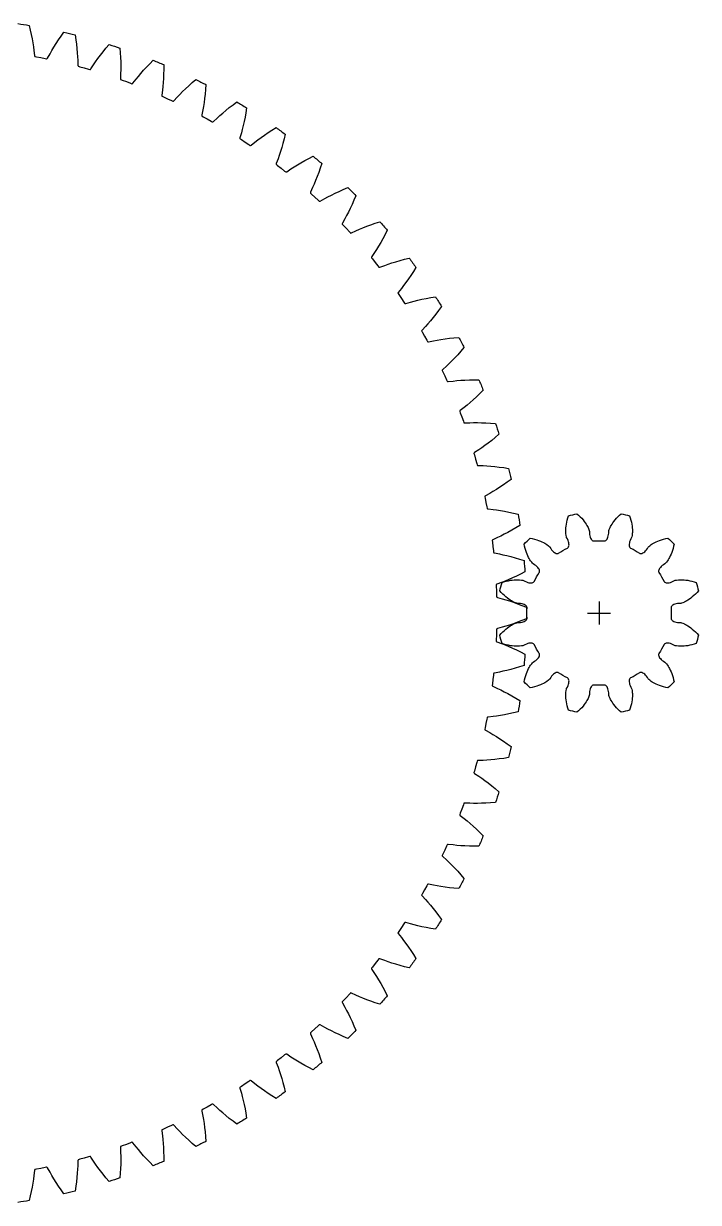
# Model space of a CAD drawing. Extents: x -178 to 229, y 218 to 573.
# Drawn here: x 27.8 to 228.8, y 220.2 to 571.5 of the extents above; entities that cross this region are included whole.
import ezdxf

# ---------------------------------------------------------------- set-up
doc = ezdxf.new("R2010")
doc.units = 0
doc.layers.get('0').update_dxf_attribs({"linetype": 'CONTINUOUS'})

msp = doc.modelspace()

# ---------------------------------------------------------------- linework, layer by layer
at = {"color": 7}
for points in [[(29.447877, 570.969321), (29.782385, 569.565795), (30.074361, 568.215867), (30.323357, 566.935642), (30.533744, 565.718443), (30.70833, 564.564899), (30.848701, 563.485155), (31.015662, 561.997548), (31.072468, 561.828405), (31.108269, 561.772166), (31.148436, 561.73489), (31.192629, 561.716748), (31.620776, 561.636244), (32.924976, 561.381552), (34.227359, 561.11776), (34.653726, 561.028298), (34.701518, 561.028188), (34.752882, 561.04718), (34.807477, 561.085448), (34.924689, 561.219951), (35.648221, 562.530427), (36.191106, 563.474262), (36.793851, 564.473184), (37.454037, 565.517215), (38.173994, 566.604701), (38.960338, 567.74014), (39.806491, 568.908818)], [(43.096276, 568.11901), (43.319646, 566.693567), (43.504805, 565.32489), (43.652575, 564.029078), (43.76684, 562.799123), (43.850377, 561.635437), (43.905595, 560.548008), (43.955315, 559.051888), (43.998685, 558.878805), (44.029951, 558.819901), (44.067057, 558.779592), (44.10969, 558.758049), (44.530201, 558.644181), (45.810397, 558.28796), (47.088067, 557.922787), (47.506101, 557.80016), (47.553723, 557.796192), (47.606419, 557.811216), (47.663849, 557.84509), (47.791266, 557.969984), (48.615387, 559.219651), (49.230653, 560.117984), (49.909913, 561.066535), (50.649979, 562.055551), (51.453039, 563.083197), (52.326044, 564.153439), (53.261281, 565.252127)], [(56.478959, 564.20664), (56.589794, 562.768064), (56.667009, 561.38908), (56.712675, 560.085669), (56.729967, 558.850541), (56.72203, 557.683886), (56.691756, 556.595476), (56.623951, 555.100069), (56.653601, 554.924122), (56.680247, 554.862951), (56.714093, 554.819864), (56.754883, 554.794919), (57.165164, 554.648425), (58.413465, 554.192858), (59.658548, 553.728566), (60.065671, 553.573511), (60.112839, 553.565857), (60.166556, 553.576629), (60.22648, 553.605882), (60.363308, 553.720402), (61.282938, 554.901558), (61.966787, 555.748851), (62.718376, 556.641185), (63.533758, 557.569083), (64.41497, 558.530557), (65.369255, 559.529004), (66.387811, 560.550927)], [(69.513542, 559.256206), (69.511161, 557.81337), (69.479923, 556.432581), (69.423173, 555.129606), (69.343605, 553.896918), (69.24408, 552.73449), (69.128512, 551.651809), (68.94358, 550.166331), (68.959454, 549.988599), (68.981281, 549.925528), (69.01164, 549.879919), (69.050361, 549.851856), (69.447883, 549.673613), (70.656592, 549.12151), (71.861409, 548.560962), (72.25511, 548.374442), (72.301542, 548.363104), (72.355938, 548.369623), (72.41796, 548.394001), (72.563349, 548.497437), (73.572814, 549.602798), (74.321035, 550.393823), (75.140321, 551.224436), (76.025989, 552.085501), (76.979923, 552.974871), (78.009602, 553.895368), (79.105197, 554.834227)], [(82.119708, 553.298256), (82.004139, 551.860054), (81.864675, 550.485971), (81.705878, 549.191463), (81.529847, 547.968822), (81.339444, 546.817783), (81.139289, 545.747507), (80.838383, 544.281117), (80.840155, 544.102705), (80.85688, 544.038132), (80.883525, 543.990283), (80.919922, 543.959328), (81.302236, 543.750444), (82.463902, 543.105208), (83.621023, 542.451859), (83.998878, 542.235009), (84.044289, 542.220269), (84.099026, 542.222525), (84.162777, 542.242084), (84.31582, 542.333785), (85.408898, 543.356539), (86.216874, 544.08642), (87.098805, 544.850192), (88.049301, 545.639116), (89.070073, 546.450898), (90.168801, 547.28777), (91.334679, 548.137775)], [(94.219388, 546.370023), (93.991313, 544.945322), (93.744472, 543.586417), (93.484592, 542.308361), (93.213175, 541.1033), (92.933027, 539.970749), (92.649514, 538.919479), (92.23448, 537.481217), (92.222291, 537.303202), (92.233913, 537.237523), (92.256873, 537.187718), (92.290747, 537.154015), (92.655492, 536.915791), (93.762954, 536.181403), (94.865248, 535.439282), (95.224924, 535.193461), (95.269031, 535.175036), (95.323768, 535.17299), (95.388852, 535.187446), (95.548612, 535.266873), (96.718566, 536.20071), (97.581318, 536.864949), (98.520453, 537.557172), (99.529918, 538.269087), (100.611235, 538.998279), (101.772234, 539.746367), (103.001211, 540.502276)], [(105.738329, 538.513643), (105.399192, 537.111228), (105.046489, 535.775879), (104.68713, 534.522153), (104.322002, 533.342099), (103.953864, 532.23502), (103.588742, 531.209233), (103.062145, 529.80797), (103.036066, 529.631485), (103.042302, 529.565097), (103.061294, 529.513649), (103.092419, 529.477393), (103.43735, 529.211277), (104.483775, 528.392261), (105.524447, 527.565942), (105.863725, 527.292654), (105.906245, 527.270827), (105.96067, 527.264591), (106.026689, 527.273945), (106.192204, 527.340588), (107.431819, 528.179753), (108.344028, 528.774252), (109.33458, 529.390659), (110.396789, 530.021177), (111.531984, 530.663281), (112.7481, 531.31797), (114.032597, 531.975126)], [(116.605251, 529.777871), (116.157125, 528.406388), (115.700739, 527.102829), (115.244123, 525.881163), (114.787533, 524.733396), (114.333673, 523.658612), (113.889192, 522.664636), (113.254277, 521.309007), (113.214365, 521.135102), (113.215499, 521.068431), (113.230239, 521.015678), (113.258302, 520.977099), (113.58129, 520.684745), (114.560232, 519.786151), (115.532863, 518.880732), (115.849654, 518.581674), (115.890331, 518.556729), (115.944076, 518.546241), (116.010634, 518.55021), (116.180854, 518.603643), (117.482486, 519.342963), (118.438526, 519.864059), (119.474387, 520.400847), (120.582793, 520.946082), (121.764867, 521.497142), (123.0286, 522.054397), (124.360695, 522.608745)], [(126.753024, 520.216416), (126.198676, 518.884321), (125.641421, 517.620588), (125.090361, 516.438513), (124.545126, 515.330108), (124.008338, 514.294247), (123.487242, 513.338207), (122.747922, 512.036575), (122.694489, 511.866355), (122.69052, 511.799797), (122.701009, 511.746052), (122.725953, 511.705375), (123.025011, 511.388584), (123.93043, 510.415952), (124.829024, 509.437011), (125.121378, 509.114023), (125.159957, 509.08596), (125.21271, 509.07122), (125.279381, 509.070086), (125.453286, 509.109998), (126.808915, 509.744913), (127.802891, 510.189393), (128.877675, 510.643254), (130.025442, 511.099844), (131.247108, 511.55646), (132.550668, 512.012846), (133.922151, 512.460972)], [(136.119405, 509.888317), (135.462249, 508.603821), (134.80756, 507.387705), (134.165457, 506.25251), (133.534938, 505.190301), (132.918531, 504.199748), (132.324032, 503.28754), (131.484867, 502.047925), (131.418225, 501.88241), (131.40887, 501.816391), (131.415106, 501.761966), (131.436933, 501.719446), (131.710221, 501.380168), (132.53654, 500.339496), (133.355556, 499.29307), (133.621673, 498.94814), (133.657928, 498.917015), (133.709376, 498.898023), (133.775764, 498.891787), (133.952249, 498.917866), (135.353512, 499.444463), (136.379299, 499.809585), (137.486378, 500.177723), (138.666432, 500.542851), (139.920158, 500.90221), (141.255508, 501.254913), (142.657922, 501.59405)], [(144.646555, 498.856932), (143.890646, 497.627955), (143.142558, 496.466956), (142.413366, 495.385639), (141.701451, 494.376174), (141.009228, 493.437039), (140.344989, 492.574287), (139.411152, 491.404333), (139.331725, 491.244573), (139.317269, 491.179489), (139.319315, 491.124752), (139.337741, 491.080645), (139.583561, 490.720968), (140.325682, 489.618675), (141.06007, 488.511213), (141.298294, 488.146468), (141.331998, 488.112594), (141.381802, 488.089634), (141.447481, 488.078012), (141.625497, 488.090201), (143.063758, 488.505235), (144.115028, 488.788748), (145.247579, 489.068895), (146.45264, 489.340313), (147.730696, 489.600193), (149.089602, 489.847034), (150.514302, 490.075109)], [(152.282054, 487.1904), (151.432049, 486.024522), (150.595177, 484.925794), (149.783395, 483.905022), (148.994471, 482.954526), (148.230699, 482.072595), (147.500818, 481.264619), (146.478064, 480.171541), (146.386363, 480.018498), (146.366804, 479.954747), (146.364548, 479.90001), (146.379288, 479.854599), (146.596138, 479.476744), (147.249487, 478.319622), (147.894723, 477.157957), (148.103608, 476.775643), (148.134562, 476.739246), (148.182411, 476.7126), (148.246984, 476.695876), (148.425396, 476.694104), (149.891786, 476.99501), (150.962062, 477.195165), (152.113101, 477.385568), (153.335742, 477.561599), (154.63025, 477.720396), (156.004333, 477.85986), (157.442535, 477.975429)], [(158.978506, 474.960918), (158.039647, 473.865323), (157.11915, 472.835644), (156.22978, 471.88171), (155.368715, 470.996042), (154.538102, 470.176756), (153.747077, 469.428535), (152.641717, 468.41907), (152.53828, 468.273681), (152.513902, 468.211659), (152.507383, 468.157262), (152.518721, 468.110831), (152.705241, 467.71713), (153.265789, 466.512313), (153.817892, 465.303604), (153.996135, 464.906082), (154.024198, 464.867361), (154.069807, 464.837002), (154.132878, 464.815175), (154.31061, 464.799301), (155.796088, 464.984233), (156.878769, 465.099801), (158.041197, 465.199326), (159.273885, 465.278894), (160.57686, 465.335644), (161.957649, 465.366881), (163.400486, 465.369263)], [(164.695206, 462.243532), (163.673283, 461.224976), (162.674837, 460.270691), (161.713362, 459.389479), (160.785464, 458.574097), (159.89313, 457.822508), (159.045838, 457.138659), (157.864681, 456.219029), (157.750162, 456.082201), (157.720908, 456.022277), (157.710136, 455.96856), (157.71779, 455.921392), (157.872845, 455.514269), (158.337137, 454.269185), (158.792704, 453.020885), (158.939198, 452.610604), (158.964143, 452.569814), (159.00723, 452.535968), (159.068401, 452.509322), (159.244348, 452.479672), (160.739756, 452.547477), (161.828165, 452.577751), (162.99482, 452.585688), (164.229948, 452.568396), (165.53336, 452.52273), (166.912343, 452.445514), (168.350919, 452.33468)], [(169.396407, 449.117002), (168.297718, 448.181765), (167.227476, 447.30876), (166.19983, 446.5057), (165.210814, 445.765634), (164.262263, 445.086373), (163.36393, 444.471108), (162.114263, 443.646987), (161.989369, 443.519569), (161.955495, 443.46214), (161.940471, 443.409443), (161.94444, 443.361821), (162.067066, 442.943788), (162.432239, 441.666118), (162.78846, 440.385922), (162.902328, 439.965411), (162.923871, 439.922778), (162.96418, 439.885672), (163.023084, 439.854406), (163.196167, 439.811036), (164.692287, 439.761316), (165.779716, 439.706097), (166.943402, 439.62256), (168.173357, 439.508296), (169.469169, 439.360526), (170.837846, 439.175367), (172.263289, 438.951997)], [(173.053097, 435.662211), (171.884419, 434.816059), (170.74898, 434.029714), (169.661494, 433.309757), (168.617463, 432.649572), (167.618541, 432.046827), (166.674706, 431.503942), (165.364231, 430.78041), (165.229727, 430.663198), (165.191459, 430.608603), (165.172467, 430.557239), (165.172577, 430.509447), (165.262039, 430.083079), (165.525831, 428.780697), (165.780523, 427.476497), (165.861027, 427.048349), (165.879169, 427.004157), (165.916445, 426.96399), (165.972684, 426.928189), (166.141827, 426.871383), (167.629434, 426.704422), (168.709178, 426.56405), (169.862723, 426.389465), (171.079921, 426.179077), (172.360146, 425.930082), (173.710074, 425.638106), (175.1136, 425.303598)], [(192.642549, 425.448326), (193.105361, 425.030692), (193.601962, 424.545458), (194.051424, 424.067847), (194.447112, 423.610421), (194.799316, 423.167168), (195.108491, 422.742708), (195.374409, 422.343449), (195.603675, 421.965846), (195.792348, 421.623534), (195.949898, 421.307188), (196.17358, 420.779519), (196.30026, 420.394914), (196.354147, 420.172281), (196.363756, 419.691157), (196.408487, 419.230301), (196.484965, 418.815564), (196.589394, 418.448733), (196.717888, 418.131309), (196.866452, 417.864654), (197.031031, 417.649732), (197.207573, 417.487392), (197.391966, 417.378173), (197.580045, 417.322359), (197.697626, 417.31462), (198.494246, 417.355893), (199.226711, 417.368301), (199.959155, 417.355914), (200.755775, 417.314641), (200.873356, 417.32238), (201.061434, 417.378194), (201.245828, 417.487413), (201.422369, 417.649753), (201.586949, 417.864676), (201.735513, 418.131331), (201.864007, 418.448754), (201.968435, 418.815585), (202.044914, 419.230322), (202.089645, 419.691179), (202.099254, 420.172303), (202.153141, 420.394936), (202.279821, 420.77954), (202.503503, 421.307209), (202.661052, 421.623555), (202.849726, 421.965867), (203.078992, 422.34347), (203.34491, 422.742729), (203.654085, 423.167189), (204.006289, 423.610442), (204.401977, 424.067869), (204.851438, 424.545478), (205.348039, 425.030712), (205.810852, 425.448346)], [(175.642859, 421.961986), (174.411396, 421.210136), (173.217762, 420.515301), (172.077141, 419.882886), (170.98453, 419.306649), (169.941395, 418.784137), (168.957876, 418.316977), (167.594673, 417.698495), (167.451382, 417.59219), (167.408947, 417.540752), (167.385986, 417.491041), (167.382301, 417.443399), (167.43803, 417.011327), (167.59884, 415.69226), (167.750408, 414.3721), (167.797066, 413.938955), (167.811807, 413.893479), (167.845794, 413.85052), (167.899057, 413.810413), (168.063211, 413.740499), (169.533133, 413.457338), (170.598534, 413.232684), (171.734823, 412.968124), (172.931763, 412.662873), (174.188505, 412.314205), (175.511366, 411.917216), (176.88432, 411.473619)], [(178.72798, 418.191485), (179.337605, 418.061211), (180.010291, 417.889287), (180.63834, 417.700394), (181.20973, 417.502097), (181.736374, 417.294332), (182.216357, 417.081325), (182.646279, 416.868514), (183.03363, 416.656134), (183.368182, 416.454021), (183.662797, 416.258834), (184.120346, 415.9137), (184.422356, 415.643964), (184.58034, 415.4781), (184.829224, 415.066239), (185.098391, 414.689491), (185.371991, 414.368558), (185.645843, 414.103088), (185.915834, 413.892437), (186.17782, 413.735789), (186.42781, 413.63195), (186.66187, 413.579631), (186.876169, 413.577242), (187.066957, 413.622945), (187.172656, 413.675034), (187.841912, 414.109087), (188.470034, 414.486036), (189.110542, 414.841531), (189.821071, 415.204098), (189.919031, 415.269589), (190.054005, 415.411965), (190.159086, 415.598748), (190.230805, 415.827609), (190.265872, 416.096027), (190.261195, 416.401239), (190.213763, 416.740383), (190.120784, 417.110282), (189.979647, 417.507694), (189.787957, 417.929173), (189.555717, 418.350643), (189.491068, 418.570393), (189.408475, 418.966811), (189.338354, 419.535626), (189.316612, 419.888365), (189.308845, 420.279153), (189.318597, 420.720799), (189.349259, 421.199527), (189.404781, 421.721707), (189.488174, 422.281678), (189.602138, 422.875665), (189.752578, 423.514017), (189.94003, 424.182543), (190.13202, 424.775634)], [(208.32138, 424.775654), (208.513371, 424.182564), (208.700823, 423.514039), (208.851263, 422.875686), (208.965227, 422.281699), (209.048619, 421.721728), (209.104142, 421.199548), (209.134804, 420.72082), (209.144555, 420.279174), (209.136788, 419.888386), (209.115046, 419.535648), (209.044926, 418.966832), (208.962333, 418.570414), (208.897683, 418.350664), (208.665444, 417.929194), (208.473754, 417.507715), (208.332617, 417.110303), (208.239638, 416.740404), (208.192205, 416.40126), (208.187528, 416.096048), (208.222596, 415.82763), (208.294315, 415.598769), (208.399395, 415.411986), (208.53437, 415.269611), (208.632329, 415.204119), (209.342859, 414.841552), (209.983367, 414.486058), (210.611488, 414.109108), (211.280745, 413.675055), (211.386443, 413.622966), (211.577232, 413.577263), (211.791531, 413.579652), (212.02559, 413.631971), (212.27558, 413.73581), (212.537567, 413.892458), (212.807558, 414.103109), (213.08141, 414.368579), (213.35501, 414.689512), (213.624176, 415.06626), (213.873061, 415.478121), (214.031044, 415.643985), (214.333055, 415.913721), (214.790603, 416.258855), (215.085218, 416.454043), (215.41977, 416.656156), (215.807122, 416.868536), (216.237044, 417.081347), (216.717027, 417.294353), (217.243671, 417.502118), (217.81506, 417.700416), (218.443109, 417.889308), (219.115796, 418.061232), (219.725421, 418.191506)], [(170.305998, 404.949611), (170.899088, 405.141601), (171.567614, 405.329053), (172.205966, 405.479493), (172.799953, 405.593457), (173.359924, 405.67685), (173.882104, 405.732372), (174.360832, 405.763034), (174.802478, 405.772786), (175.193266, 405.765019), (175.546005, 405.743277), (176.11482, 405.673156), (176.511238, 405.590563), (176.730988, 405.525914), (177.152458, 405.293674), (177.573937, 405.101984), (177.971349, 404.960847), (178.341248, 404.867868), (178.680392, 404.820436), (178.985604, 404.815759), (179.254022, 404.850826), (179.482883, 404.922545), (179.669666, 405.027626), (179.812042, 405.1626), (179.877533, 405.26056), (180.2401, 405.971089), (180.595595, 406.611597), (180.972544, 407.239719), (181.406597, 407.908975), (181.458686, 408.014674), (181.504389, 408.205462), (181.502, 408.419761), (181.449681, 408.653821), (181.345842, 408.903811), (181.189194, 409.165797), (180.978543, 409.435788), (180.713073, 409.70964), (180.39214, 409.98324), (180.015392, 410.252407), (179.603531, 410.501291), (179.437667, 410.659275), (179.167931, 410.961285), (178.822798, 411.418834), (178.62761, 411.713449), (178.425497, 412.048001), (178.213117, 412.435352), (178.000306, 412.865274), (177.787299, 413.345257), (177.579534, 413.871901), (177.381237, 414.443291), (177.192344, 415.07134), (177.02042, 415.744026), (176.890146, 416.353651)], [(221.563255, 416.353672), (221.43298, 415.744048), (221.261056, 415.071361), (221.072164, 414.443312), (220.873867, 413.871923), (220.666101, 413.345278), (220.453095, 412.865295), (220.240284, 412.435374), (220.027904, 412.048022), (219.825791, 411.71347), (219.630603, 411.418855), (219.285469, 410.961306), (219.015733, 410.659296), (218.84987, 410.501313), (218.438009, 410.252428), (218.061261, 409.983262), (217.740327, 409.709662), (217.474857, 409.43581), (217.264206, 409.165818), (217.107558, 408.903832), (217.00372, 408.653842), (216.951401, 408.419783), (216.949011, 408.205483), (216.994714, 408.014695), (217.046804, 407.908997), (217.480856, 407.23974), (217.857806, 406.611619), (218.2133, 405.97111), (218.575867, 405.260581), (218.641359, 405.162621), (218.783734, 405.027647), (218.970518, 404.922567), (219.199378, 404.850847), (219.467796, 404.81578), (219.773008, 404.820457), (220.112152, 404.867889), (220.482052, 404.960868), (220.879464, 405.102005), (221.300942, 405.293695), (221.722413, 405.525935), (221.942163, 405.590585), (222.33858, 405.673178), (222.907396, 405.743298), (223.260134, 405.76504), (223.650922, 405.772807), (224.092569, 405.763056), (224.571297, 405.732393), (225.093477, 405.676871), (225.653448, 405.593479), (226.247434, 405.479515), (226.885787, 405.329074), (227.554313, 405.141622), (228.147403, 404.949632)], [(177.149756, 408.100784), (175.862329, 407.447093)], [(175.862329, 407.447093), (174.617858, 406.848051), (173.431134, 406.307078), (172.296681, 405.818343), (171.215766, 405.379284), (170.198625, 404.990731), (168.791097, 404.481111), (168.639897, 404.386377), (168.59355, 404.338429), (168.566621, 404.290679), (168.559251, 404.243468), (168.580795, 403.808355), (168.637601, 402.480738), (168.685109, 401.152755), (168.697582, 400.717284), (168.708637, 400.670796), (168.739166, 400.6253), (168.789141, 400.581136), (168.947314, 400.498557), (170.390488, 400.100941), (171.434978, 399.79339), (172.547008, 399.440492), (173.71631, 399.042272), (174.94182, 398.596076), (176.229455, 398.096521), (177.563373, 397.54657)], [(169.633306, 389.2708), (170.05094, 389.733613), (170.536174, 390.230214), (171.013784, 390.679675), (171.47121, 391.075363), (171.914463, 391.427568), (172.338923, 391.736742), (172.738182, 392.00266), (173.115785, 392.231926), (173.458097, 392.4206), (173.774443, 392.57815), (174.302112, 392.801831), (174.686717, 392.928512), (174.90935, 392.982398), (175.390474, 392.992008), (175.85133, 393.036738), (176.266067, 393.113217), (176.632898, 393.217645), (176.950322, 393.34614), (177.216977, 393.494703), (177.431899, 393.659283), (177.594239, 393.835824), (177.703458, 394.020218), (177.759272, 394.208297), (177.767011, 394.325878), (177.725738, 395.122498), (177.713351, 395.854941), (177.725738, 396.587385), (177.767011, 397.384005), (177.759272, 397.501586), (177.703458, 397.689665), (177.594239, 397.874058), (177.431899, 398.0506), (177.216977, 398.215179), (176.950322, 398.363743), (176.632898, 398.492237), (176.266067, 398.596666), (175.85133, 398.673144), (175.390474, 398.717875), (174.90935, 398.727484), (174.686717, 398.781371), (174.302112, 398.908051), (173.774443, 399.131733), (173.458097, 399.289283), (173.115785, 399.477956), (172.738182, 399.707222), (172.338923, 399.97314), (171.914463, 400.282315), (171.47121, 400.634519), (171.013784, 401.030207), (170.536174, 401.479669), (170.05094, 401.97627), (169.633306, 402.439082)], [(228.820096, 402.439104), (228.402482, 401.97627), (227.917247, 401.479669), (227.439638, 401.030207), (226.982212, 400.634519), (226.538959, 400.282315), (226.114499, 399.97314), (225.715239, 399.707222), (225.337636, 399.477956), (224.995325, 399.289283), (224.678979, 399.131733), (224.15131, 398.908051), (223.766705, 398.781371), (223.544072, 398.727484), (223.062948, 398.717875), (222.602092, 398.673144), (222.187355, 398.596666), (221.820524, 398.492237), (221.5031, 398.363743), (221.236445, 398.215179), (221.021523, 398.0506), (220.859183, 397.874058), (220.749964, 397.689665), (220.69415, 397.501586), (220.686411, 397.384005), (220.727683, 396.587385), (220.740071, 395.854941), (220.727683, 395.122498), (220.686411, 394.325878), (220.69415, 394.208297), (220.749964, 394.020218), (220.859183, 393.835824), (221.021523, 393.659283), (221.236445, 393.494703), (221.5031, 393.34614), (221.820524, 393.217645), (222.187355, 393.113217), (222.602092, 393.036738), (223.062948, 392.992008), (223.544072, 392.982398), (223.766705, 392.928512), (224.15131, 392.801831), (224.678979, 392.57815), (224.995325, 392.4206), (225.337636, 392.231926), (225.715239, 392.00266), (226.114499, 391.736742), (226.538959, 391.427568), (226.982212, 391.075363), (227.439638, 390.679675), (227.917247, 390.230214), (228.402482, 389.733613), (228.820116, 389.2708)], [(199.226711, 399.256514), (199.226711, 392.453369)], [(177.563373, 394.163305), (176.229455, 393.613355), (174.94182, 393.1138), (173.71631, 392.667604), (172.547008, 392.269384), (171.434978, 391.916486), (170.390488, 391.608935), (168.947314, 391.211319), (168.789141, 391.12874), (168.739166, 391.084576), (168.708637, 391.03908), (168.697582, 390.992592), (168.685109, 390.557121), (168.637601, 389.229138), (168.580795, 387.901521), (168.559251, 387.466408), (168.566621, 387.419197), (168.59355, 387.371447), (168.639897, 387.323499), (168.791097, 387.228765), (170.198625, 386.719145), (171.215766, 386.330592), (172.296681, 385.891533), (173.431134, 385.402798), (174.617858, 384.861825), (175.862329, 384.262783), (177.148985, 383.60987)], [(195.825138, 395.854941), (202.628284, 395.854941)], [(177.020416, 375.96583), (177.19234, 376.638516), (177.381233, 377.266566), (177.57953, 377.837955), (177.787295, 378.364599), (178.000302, 378.844582), (178.213113, 379.274504), (178.425493, 379.661855), (178.627606, 379.996408), (178.822794, 380.291023), (179.167927, 380.748571), (179.437664, 381.050582), (179.603527, 381.208565), (180.015388, 381.45745), (180.392136, 381.726616), (180.713069, 382.000216), (180.978539, 382.274068), (181.18919, 382.544059), (181.345838, 382.806046), (181.449677, 383.056036), (181.501996, 383.290095), (181.504385, 383.504394), (181.458682, 383.695183), (181.406597, 383.800883), (180.972544, 384.47014), (180.595595, 385.098261), (180.240101, 385.73877), (179.877534, 386.449299), (179.812042, 386.547259), (179.669666, 386.682233), (179.482883, 386.787313), (179.254023, 386.859033), (178.985604, 386.8941), (178.680392, 386.889423), (178.341248, 386.841991), (177.971349, 386.749012), (177.573937, 386.607875), (177.152459, 386.416185), (176.730988, 386.183945), (176.511238, 386.119296), (176.114821, 386.036703), (175.546005, 385.966582), (175.193266, 385.94484), (174.802479, 385.937073), (174.360832, 385.946825), (173.882104, 385.977487), (173.359924, 386.033009), (172.799953, 386.116401), (172.205966, 386.230365), (171.567614, 386.380806), (170.899088, 386.568258), (170.305998, 386.760248)], [(228.147423, 386.760272), (227.554334, 386.568282), (226.885808, 386.38083), (226.247456, 386.23039), (225.653469, 386.116427), (225.093498, 386.033036), (224.571318, 385.977512), (224.09259, 385.94685), (223.650943, 385.937102), (223.260156, 385.944861), (222.907417, 385.966592), (222.338602, 386.036713), (221.942184, 386.119307), (221.722435, 386.183956), (221.300965, 386.416196), (220.879486, 386.607886), (220.482074, 386.749022), (220.112175, 386.842), (219.773031, 386.889433), (219.467819, 386.8941), (219.199401, 386.859032), (218.970539, 386.787312), (218.783756, 386.682232), (218.64138, 386.547258), (218.575888, 386.449299), (218.213321, 385.73877), (217.857827, 385.098261), (217.480877, 384.47014), (217.046825, 383.800883), (216.994735, 383.695185), (216.949032, 383.504397), (216.951422, 383.290098), (217.003741, 383.056038), (217.107579, 382.806048), (217.264227, 382.544062), (217.474878, 382.274071), (217.740348, 382.000218), (218.061282, 381.726619), (218.43803, 381.457452), (218.849891, 381.208568), (219.015754, 381.050584), (219.28549, 380.748574), (219.630624, 380.291025), (219.825812, 379.99641), (220.027925, 379.661858), (220.240305, 379.274506), (220.453116, 378.844585), (220.666122, 378.364602), (220.873888, 377.837957), (221.072185, 377.266568), (221.261077, 376.638519), (221.433001, 375.965832), (221.563276, 375.356208)], [(176.883549, 380.237035), (175.510595, 379.793438), (174.187734, 379.396449), (172.930992, 379.047781), (171.734052, 378.742531), (170.597763, 378.47797), (169.532362, 378.253316), (168.06244, 377.970155), (167.898286, 377.900242), (167.845023, 377.860134), (167.811036, 377.817175), (167.796295, 377.771699), (167.749637, 377.338554), (167.598069, 376.018394), (167.437259, 374.699327), (167.38153, 374.267255), (167.385215, 374.219613), (167.408176, 374.169902), (167.450611, 374.118464), (167.593902, 374.01216), (168.957105, 373.393677), (169.940624, 372.926517), (170.983759, 372.404005), (172.07637, 371.827768), (173.216991, 371.195354), (174.410625, 370.500518), (175.642088, 369.748668)], [(176.890141, 375.356205), (177.020416, 375.96583)], [(190.132042, 366.934229), (189.940051, 367.527318), (189.752599, 368.195844), (189.602159, 368.834197), (189.488195, 369.428183), (189.404802, 369.988154), (189.34928, 370.510334), (189.318618, 370.989062), (189.308867, 371.430709), (189.316634, 371.821497), (189.338375, 372.174235), (189.408496, 372.743051), (189.491089, 373.139468), (189.555739, 373.359218), (189.787978, 373.780689), (189.979668, 374.202167), (190.120805, 374.599579), (190.213784, 374.969479), (190.261216, 375.308623), (190.265894, 375.613835), (190.230826, 375.882253), (190.159107, 376.111113), (190.054027, 376.297897), (189.919052, 376.440272), (189.821069, 376.505764), (189.110539, 376.868331), (188.470031, 377.223825), (187.84191, 377.600775), (187.172653, 378.034828), (187.066955, 378.086917), (186.876166, 378.13262), (186.661867, 378.130231), (186.427808, 378.077912), (186.177818, 377.974073), (185.915831, 377.817425), (185.64584, 377.606774), (185.371988, 377.341304), (185.098388, 377.020371), (184.829222, 376.643623), (184.580337, 376.231762), (184.422354, 376.065898), (184.120343, 375.796162), (183.662795, 375.451028), (183.36818, 375.25584), (183.033628, 375.053727), (182.646276, 374.841347), (182.216354, 374.628536), (181.736372, 374.41553), (181.209727, 374.207765), (180.638338, 374.009467), (180.010289, 373.820575), (179.337602, 373.648651), (178.727977, 373.518377)], [(219.725447, 373.518371), (219.115822, 373.648647), (218.443136, 373.820571), (217.815086, 374.009463), (217.243697, 374.207762), (216.717053, 374.415528), (216.23707, 374.628533), (215.807148, 374.841343), (215.419797, 375.053724), (215.085244, 375.255838), (214.790629, 375.451027), (214.333081, 375.796161), (214.03107, 376.065898), (213.873087, 376.23176), (213.624203, 376.643621), (213.355037, 377.020369), (213.081436, 377.341303), (212.807583, 377.606774), (212.537592, 377.817423), (212.275604, 377.974071), (212.025613, 378.07791), (211.791553, 378.13023), (211.577254, 378.132619), (211.386466, 378.086917), (211.280769, 378.034828), (210.611512, 377.600775), (209.983391, 377.223825), (209.342882, 376.868331), (208.632353, 376.505764), (208.534393, 376.440272), (208.399419, 376.297897), (208.294339, 376.111114), (208.222619, 375.882253), (208.187552, 375.613835), (208.192229, 375.308623), (208.239661, 374.969479), (208.33264, 374.59958), (208.473777, 374.202168), (208.665467, 373.780689), (208.897707, 373.359219), (208.962357, 373.139469), (209.04495, 372.743051), (209.11507, 372.174235), (209.136812, 371.821497), (209.144579, 371.430709), (209.134828, 370.989063), (209.104165, 370.510335), (209.048643, 369.988155), (208.965251, 369.428184), (208.851287, 368.834197), (208.700847, 368.195844), (208.513394, 367.527319), (208.321404, 366.934229)], [(205.810852, 366.261537), (205.348039, 366.67917), (204.851438, 367.164405), (204.401977, 367.642014), (204.006289, 368.09944), (203.654085, 368.542694), (203.34491, 368.967153), (203.078992, 369.366413), (202.849726, 369.744016), (202.661052, 370.086327), (202.503503, 370.402674), (202.279821, 370.930343), (202.153141, 371.314947), (202.099254, 371.53758), (202.089645, 372.018704), (202.044914, 372.479561), (201.968435, 372.894297), (201.864007, 373.261129), (201.735513, 373.578552), (201.586949, 373.845207), (201.422369, 374.06013), (201.245828, 374.22247), (201.061434, 374.331689), (200.873356, 374.387503), (200.755775, 374.395241), (199.959155, 374.353969), (199.226711, 374.341581), (198.494267, 374.353969), (197.697647, 374.395241), (197.580066, 374.387503), (197.391988, 374.331689), (197.207594, 374.22247), (197.031052, 374.06013), (196.866473, 373.845207), (196.717909, 373.578552), (196.589415, 373.261129), (196.484987, 372.894297), (196.408508, 372.479561), (196.363777, 372.018704), (196.354168, 371.53758), (196.300281, 371.314947), (196.173601, 370.930343), (195.949919, 370.402674), (195.79237, 370.086327), (195.603696, 369.744016), (195.37443, 369.366413), (195.108512, 368.967153), (194.799337, 368.542694), (194.447133, 368.09944), (194.051445, 367.642014), (193.601984, 367.164405), (193.105382, 366.67917), (192.64257, 366.261537)], [(175.112829, 366.407056), (173.709303, 366.072548), (172.359375, 365.780571), (171.07915, 365.531576), (169.861952, 365.321189), (168.708407, 365.146603), (167.628663, 365.006232), (166.141056, 364.839271), (165.971913, 364.782465), (165.915674, 364.746663), (165.878398, 364.706496), (165.860256, 364.662304), (165.779752, 364.234157), (165.52506, 362.929957), (165.261268, 361.627574), (165.171806, 361.201207), (165.171696, 361.153415), (165.190688, 361.102051), (165.228956, 361.047456), (165.36346, 360.930243), (166.673935, 360.206712), (167.61777, 359.663827), (168.616692, 359.061082), (169.660723, 358.400896), (170.748209, 357.680939), (171.883648, 356.894595), (173.052326, 356.048442)], [(172.262518, 352.758657), (170.837075, 352.535287), (169.468398, 352.350128), (168.172586, 352.202358), (166.942631, 352.088093), (165.778945, 352.004556), (164.691516, 351.949337), (163.195396, 351.899618), (163.022313, 351.856248), (162.963409, 351.824982), (162.9231, 351.787876), (162.901557, 351.745243), (162.787689, 351.324732), (162.431468, 350.044536), (162.066295, 348.766866), (161.943669, 348.348832), (161.9397, 348.30121), (161.954724, 348.248514), (161.988598, 348.191084), (162.113492, 348.063667), (163.363159, 347.239545), (164.261492, 346.62428), (165.210043, 345.94502), (166.199059, 345.204954), (167.226705, 344.401894), (168.296947, 343.528889), (169.395636, 342.593652)], [(168.350148, 339.375974), (166.911572, 339.265139), (165.532589, 339.187924), (164.229177, 339.142258), (162.994049, 339.124966), (161.827394, 339.132903), (160.738985, 339.163177), (159.243577, 339.230982), (159.06763, 339.201332), (159.006459, 339.174686), (158.963372, 339.14084), (158.938427, 339.10005), (158.791933, 338.689769), (158.336366, 337.441468), (157.872074, 336.196385), (157.717019, 335.789262), (157.709365, 335.742094), (157.720137, 335.688377), (157.749391, 335.628453), (157.86391, 335.491625), (159.045067, 334.571995), (159.892359, 333.888146), (160.784693, 333.136557), (161.712591, 332.321175), (162.674066, 331.439963), (163.672512, 330.485677), (164.694435, 329.467122)], [(163.399715, 326.341391), (161.956878, 326.343772), (160.576089, 326.37501), (159.273114, 326.43176), (158.040426, 326.511328), (156.877998, 326.610852), (155.795317, 326.726421), (154.309839, 326.911353), (154.132107, 326.895479), (154.069036, 326.873652), (154.023427, 326.843293), (153.995364, 326.804572), (153.817121, 326.40705), (153.265018, 325.198341), (152.70447, 323.993524), (152.51795, 323.599823), (152.506612, 323.553391), (152.513131, 323.498994), (152.537509, 323.436972), (152.640946, 323.291584), (153.746306, 322.282119), (154.537331, 321.533897), (155.367944, 320.714612), (156.229009, 319.828944), (157.118379, 318.87501), (158.038876, 317.845331), (158.977735, 316.749736)], [(157.441764, 313.735225), (156.003562, 313.850794), (154.629479, 313.990258), (153.334971, 314.149055), (152.11233, 314.325086), (150.961291, 314.515489), (149.891015, 314.715643), (148.424625, 315.016549), (148.246213, 315.014778), (148.18164, 314.998053), (148.133791, 314.971408), (148.102837, 314.935011), (147.893952, 314.552697), (147.248716, 313.391031), (146.595367, 312.23391), (146.378517, 311.856055), (146.363777, 311.810644), (146.366033, 311.755907), (146.385592, 311.692156), (146.477293, 311.539113), (147.500047, 310.446035), (148.229928, 309.638059), (148.9937, 308.756128), (149.782624, 307.805632), (150.594406, 306.78486), (151.431278, 305.686132), (152.281283, 304.520254)], [(150.513531, 301.635545), (149.088831, 301.86362), (147.729925, 302.110461), (146.451869, 302.370341), (145.246808, 302.641758), (144.114257, 302.921906), (143.062987, 303.205419), (141.624726, 303.620453), (141.44671, 303.632642), (141.381031, 303.62102), (141.331227, 303.598059), (141.297523, 303.564185), (141.059299, 303.19944), (140.324911, 302.091979), (139.58279, 300.989685), (139.33697, 300.630009), (139.318544, 300.585902), (139.316498, 300.531165), (139.330954, 300.466081), (139.410381, 300.306321), (140.344218, 299.136367), (141.008457, 298.273615), (141.70068, 297.33448), (142.412595, 296.325015), (143.141787, 295.243698), (143.889875, 294.082698), (144.645784, 292.853722)], [(142.657151, 290.116604), (141.254737, 290.45574), (139.919387, 290.808444), (138.665661, 291.167803), (137.485607, 291.532931), (136.378528, 291.901069), (135.352741, 292.266191), (133.951478, 292.792788), (133.774993, 292.818867), (133.708605, 292.812631), (133.657157, 292.793638), (133.620902, 292.762514), (133.354785, 292.417583), (132.535769, 291.371157), (131.70945, 290.330486), (131.436162, 289.991207), (131.414335, 289.948688), (131.408099, 289.894263), (131.417453, 289.828244), (131.484096, 289.662729), (132.323261, 288.423114), (132.91776, 287.510905), (133.534167, 286.520353), (134.164685, 285.458144), (134.806789, 284.322949), (135.461478, 283.106832), (136.118634, 281.822336)], [(133.921816, 279.25026), (132.550333, 279.698386), (131.246774, 280.154772), (130.025108, 280.611388), (128.87734, 281.067978), (127.802557, 281.521839), (126.80858, 281.966319), (125.452952, 282.601234), (125.279046, 282.641146), (125.212375, 282.640012), (125.159623, 282.625272), (125.121043, 282.597209), (124.828689, 282.274221), (123.930096, 281.29528), (123.024677, 280.322648), (122.725619, 280.005857), (122.700674, 279.96518), (122.690186, 279.911435), (122.694154, 279.844877), (122.747587, 279.674657), (123.486908, 278.373025), (124.008003, 277.416985), (124.544791, 276.381124), (125.090027, 275.272719), (125.641087, 274.090644), (126.198341, 272.826911), (126.75269, 271.494816)], [(124.360361, 269.102487), (123.028186, 269.65668), (121.764454, 270.213934), (120.582379, 270.764994), (119.473973, 271.310229), (118.438112, 271.847017), (117.482072, 272.368113), (116.18044, 273.107433), (116.01022, 273.160866), (115.943662, 273.164835), (115.889918, 273.154347), (115.84924, 273.129402), (115.532449, 272.830344), (114.559818, 271.924925), (113.580876, 271.026331), (113.257888, 270.733977), (113.229825, 270.695398), (113.215085, 270.642645), (113.213951, 270.575974), (113.253863, 270.402069), (113.888778, 269.04644), (114.333259, 268.052464), (114.787119, 266.97768), (115.24371, 265.829913), (115.700325, 264.608247), (116.156711, 263.304688), (116.604838, 261.933205)], [(114.032183, 259.73595), (112.747687, 260.393106), (111.53157, 261.047795), (110.396375, 261.689899), (109.334166, 262.320417), (108.343614, 262.936825), (107.431405, 263.531323), (106.19179, 264.370488), (106.026275, 264.437131), (105.960256, 264.446485), (105.905831, 264.440249), (105.863312, 264.418422), (105.524033, 264.145134), (104.483362, 263.318815), (103.436936, 262.499799), (103.092005, 262.233683), (103.060881, 262.197428), (103.041888, 262.145979), (103.035652, 262.079591), (103.061731, 261.903106), (103.588328, 260.501843), (103.95345, 259.476056), (104.321588, 258.368977), (104.686716, 257.188924), (105.046075, 255.935197), (105.398779, 254.599848), (105.737915, 253.197433)], [(103.000797, 251.2088), (101.771821, 251.964709), (100.610821, 252.712797), (99.529504, 253.441989), (98.520039, 254.153904), (97.580904, 254.846127), (96.718152, 255.510366), (95.548198, 256.444203), (95.388438, 256.52363), (95.323354, 256.538086), (95.268617, 256.53604), (95.22451, 256.517615), (94.864834, 256.271794), (93.76254, 255.529673), (92.655079, 254.795285), (92.290334, 254.557062), (92.25646, 254.523358), (92.233499, 254.473553), (92.221877, 254.407874), (92.234066, 254.229859), (92.6491, 252.791597), (92.932613, 251.740327), (93.212761, 250.607776), (93.484178, 249.402715), (93.744058, 248.124659), (93.990899, 246.765754), (94.218974, 245.341053)], [(91.334265, 243.573301), (90.168387, 244.423306), (89.069659, 245.260178), (88.048887, 246.07196), (87.098391, 246.860884), (86.21646, 247.624656), (85.408484, 248.354538), (84.315406, 249.377291), (84.162363, 249.468992), (84.098612, 249.488551), (84.043875, 249.490807), (83.998464, 249.476067), (83.620609, 249.259217), (82.463488, 248.605868), (81.301822, 247.960633), (80.919508, 247.751748), (80.883111, 247.720793), (80.856466, 247.672945), (80.839741, 247.608371), (80.83797, 247.429959), (81.138876, 245.963569), (81.33903, 244.893293), (81.529433, 243.742254), (81.705464, 242.519613), (81.864261, 241.225105), (82.003725, 239.851022), (82.119294, 238.412821)], [(79.104783, 236.876849), (78.009188, 237.815708), (76.979509, 238.736205), (76.025575, 239.625575), (75.139907, 240.48664), (74.320622, 241.317253), (73.5724, 242.108278), (72.562935, 243.213639), (72.417547, 243.317075), (72.355525, 243.341453), (72.301128, 243.347972), (72.254696, 243.336634), (71.860995, 243.150114), (70.656178, 242.589566), (69.447469, 242.037463), (69.049947, 241.85922), (69.011226, 241.831157), (68.980867, 241.785548), (68.95904, 241.722477), (68.943166, 241.544745), (69.128098, 240.059267), (69.243667, 238.976586), (69.343191, 237.814158), (69.422759, 236.581471), (69.479509, 235.278495), (69.510747, 233.897706), (69.513128, 232.45487)], [(66.387397, 231.160149), (65.368842, 232.182072), (64.414556, 233.180519), (63.533344, 234.141993), (62.717962, 235.069891), (61.966373, 235.962226), (61.282524, 236.809518), (60.362894, 237.990674), (60.226066, 238.105194), (60.166142, 238.134447), (60.112425, 238.145219), (60.065257, 238.137565), (59.658134, 237.98251), (58.413051, 237.518218), (57.16475, 237.062651), (56.754469, 236.916157), (56.713679, 236.891212), (56.679833, 236.848125), (56.653187, 236.786954), (56.623537, 236.611008), (56.691342, 235.1156), (56.721616, 234.02719), (56.729553, 232.860536), (56.712261, 231.625407), (56.666595, 230.321996), (56.58938, 228.943012), (56.478545, 227.504436)], [(53.260867, 226.458949), (52.32563, 227.557637), (51.452625, 228.627879), (50.649565, 229.655526), (49.909499, 230.644541), (49.230239, 231.593093), (48.614974, 232.491425), (47.790852, 233.741092), (47.663435, 233.865987), (47.606005, 233.899861), (47.553309, 233.914884), (47.505687, 233.910916), (47.087653, 233.788289), (45.809983, 233.423116), (44.529787, 233.066895), (44.109276, 232.953027), (44.066643, 232.931484), (44.029537, 232.891175), (43.998271, 232.832271), (43.954901, 232.659188), (43.905182, 231.163069), (43.849963, 230.07564), (43.766426, 228.911953), (43.652161, 227.681998), (43.504391, 226.386186), (43.319232, 225.01751), (43.095862, 223.592066)], [(39.806077, 222.802258), (38.960361, 223.971183), (38.174016, 225.106622), (37.454059, 226.194108), (36.793874, 227.238138), (36.191129, 228.237061), (35.648244, 229.180896), (34.924712, 230.491371), (34.8075, 230.625875), (34.752904, 230.664143), (34.701541, 230.683135), (34.653749, 230.683024), (34.227381, 230.593563), (32.924998, 230.329771), (31.620799, 230.075078), (31.192651, 229.994574), (31.148459, 229.976433), (31.108292, 229.939157), (31.072491, 229.882918), (31.015684, 229.713775), (30.848724, 228.226168), (30.708352, 227.146423), (30.533767, 225.992879), (30.323379, 224.77568), (30.074384, 223.495456), (29.782407, 222.145528), (29.4479, 220.742002)]]:
    msp.add_lwpolyline(points, dxfattribs=at)
for points in [[(26.106266, 571.49858), (27.221792, 571.332776), (28.335713, 571.156348), (29.447877, 570.969321)], [(39.806491, 568.908818), (40.905569, 568.656002), (42.002214, 568.39272), (43.096276, 568.11901)], [(53.261281, 565.252127), (54.337136, 564.913857), (55.409744, 564.565346), (56.478959, 564.20664)], [(66.387811, 560.550927), (67.433809, 560.129289), (68.475767, 559.697696), (69.513542, 559.256206)], [(79.105197, 554.834227), (80.114889, 554.331821), (81.119771, 553.819807), (82.119708, 553.298256)], [(91.334679, 548.137775), (92.30184, 547.557698), (93.263454, 546.968421), (94.219388, 546.370023)], [(103.001211, 540.502276), (103.919878, 539.848105), (104.832292, 539.185198), (105.738329, 538.513643)], [(114.032597, 531.975126), (114.897106, 531.250894), (115.754697, 530.518443), (116.605251, 529.777871)], [(124.360695, 522.608745), (125.165717, 521.818917), (125.963196, 521.021438), (126.753024, 520.216416)], [(133.922151, 512.460972), (134.662722, 511.610418), (135.395173, 510.752827), (136.119405, 509.888317)], [(142.657922, 501.59405), (143.329477, 500.688013), (143.992384, 499.775599), (144.646555, 498.856932)], [(150.514302, 490.075109), (151.1127, 489.119175), (151.701977, 488.157561), (152.282054, 487.1904)], [(157.442535, 477.975429), (157.964086, 476.975492), (158.4761, 475.97061), (158.978506, 474.960918)], [(163.400486, 465.369263), (163.841975, 464.331487), (164.273569, 463.28953), (164.695206, 462.243532)], [(168.350919, 452.33468), (168.709625, 451.265465), (169.058137, 450.192857), (169.396407, 449.117002)], [(172.263289, 438.951997), (172.536999, 437.857935), (172.800281, 436.76129), (173.053097, 435.662211)], [(175.1136, 425.303598), (175.300627, 424.191433), (175.477055, 423.077512), (175.642859, 421.961986)], [(190.13202, 424.775634), (190.958862, 425.035649), (191.796475, 425.260086), (192.642549, 425.448326)], [(205.810852, 425.448346), (206.656926, 425.260106), (207.494538, 425.035669), (208.32138, 424.775654)], [(176.890146, 416.353651), (177.476204, 416.992253), (178.089378, 417.605427), (178.72798, 418.191485)], [(219.725421, 418.191506), (220.364022, 417.605448), (220.977197, 416.992274), (221.563255, 416.353672)], [(176.88432, 411.473619), (176.983507, 410.350209), (177.07199, 409.22588), (177.149756, 408.100784)], [(169.633306, 402.439082), (169.821546, 403.285156), (170.045983, 404.122769), (170.305998, 404.949611)], [(228.147403, 404.949632), (228.407419, 404.12279), (228.631856, 403.285178), (228.820096, 402.439104)], [(177.563373, 397.54657), (177.574117, 396.418841), (177.574117, 395.291035), (177.563373, 394.163305)], [(170.305998, 386.760248), (170.045982, 387.587098), (169.821545, 388.424718), (169.633306, 389.2708)], [(228.820116, 389.2708), (228.631876, 388.424726), (228.407439, 387.587114), (228.147423, 386.760272)], [(177.148985, 383.60987), (177.071219, 382.484775), (176.982736, 381.360445), (176.883549, 380.237035)], [(178.727977, 373.518377), (178.089375, 374.104433), (177.4762, 374.717606), (176.890141, 375.356205)], [(221.563276, 375.356208), (220.97722, 374.717606), (220.364047, 374.10443), (219.725447, 373.518371)], [(175.642088, 369.748668), (175.476284, 368.633142), (175.299856, 367.519221), (175.112829, 366.407056)], [(192.64257, 366.261537), (191.796496, 366.449777), (190.958884, 366.674213), (190.132042, 366.934229)], [(208.321404, 366.934229), (207.494554, 366.674213), (206.656934, 366.449776), (205.810852, 366.261537)], [(173.052326, 356.048442), (172.79951, 354.949364), (172.536228, 353.852719), (172.262518, 352.758657)], [(169.395636, 342.593652), (169.057366, 341.517797), (168.708854, 340.445189), (168.350148, 339.375974)], [(164.694435, 329.467122), (164.272798, 328.421124), (163.841204, 327.379166), (163.399715, 326.341391)], [(158.977735, 316.749736), (158.475329, 315.740044), (157.963315, 314.735162), (157.441764, 313.735225)], [(152.281283, 304.520254), (151.701206, 303.553093), (151.111929, 302.591479), (150.513531, 301.635545)], [(144.645784, 292.853722), (143.991613, 291.935055), (143.328706, 291.02264), (142.657151, 290.116604)], [(136.118634, 281.822336), (135.394544, 280.958022), (134.662238, 280.100625), (133.921816, 279.25026)], [(126.75269, 271.494816), (125.962862, 270.689794), (125.165383, 269.892315), (124.360361, 269.102487)], [(116.604838, 261.933205), (115.754283, 261.192634), (114.896692, 260.460182), (114.032183, 259.73595)], [(105.737915, 253.197433), (104.831879, 252.525879), (103.919464, 251.862971), (103.000797, 251.2088)], [(94.218974, 245.341053), (93.26304, 244.742655), (92.301426, 244.153378), (91.334265, 243.573301)], [(82.119294, 238.412821), (81.119357, 237.891269), (80.114475, 237.379255), (79.104783, 236.876849)], [(69.513128, 232.45487), (68.475353, 232.01338), (67.433395, 231.581787), (66.387397, 231.160149)], [(56.478545, 227.504436), (55.40933, 227.14573), (54.336722, 226.797219), (53.260867, 226.458949)], [(43.095862, 223.592066), (42.0018, 223.318356), (40.905155, 223.055075), (39.806077, 222.802258)], [(29.4479, 220.742002), (28.335727, 220.554989), (27.221799, 220.378575), (26.106266, 220.212785)]]:
    msp.add_open_spline(points, degree=3, dxfattribs=at)

doc.saveas('drawing.dxf')
